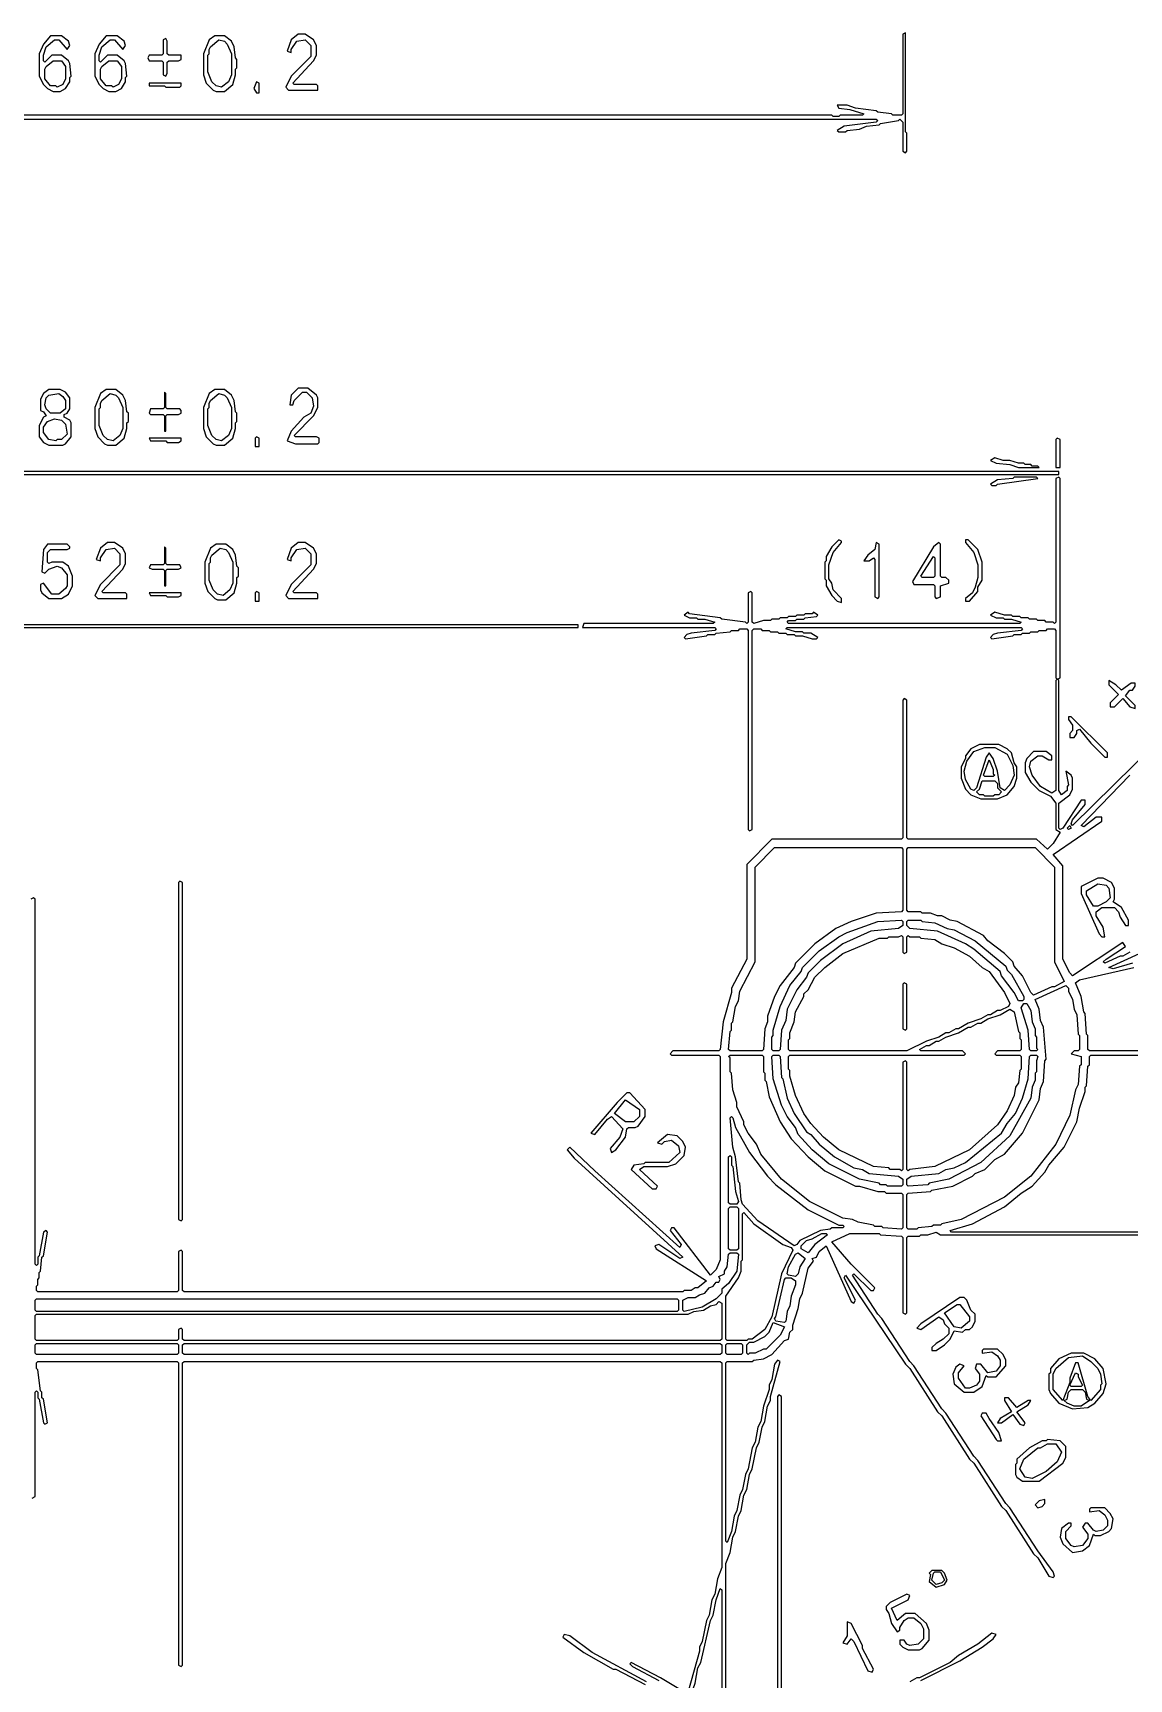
# Model space of a CAD drawing. Header units: millimetres. Extents: x 0 to 421, y 0 to 297.
# Drawn here: x 183.4 to 233.3, y 66.1 to 141.2 of the extents above; entities that cross this region are included whole.
import ezdxf

# ---------------------------------------------------------------- set-up
doc = ezdxf.new("R2010")
doc.units = ezdxf.units.MM
doc.layers.add('PDF_TRACE', color=7, linetype='Continuous')

msp = doc.modelspace()

# ---------------------------------------------------------------- linework, layer by layer
at = {"layer": 'PDF_TRACE'}
for points in [[(158.305, 137.224), (221.805, 137.224), (221.869, 137.16), (221.805, 137.097), (220.345, 136.906), (220.027, 136.716), (220.091, 136.652), (220.408, 136.652), (220.472, 136.716), (221.043, 136.779), (221.361, 136.906), (221.932, 136.97), (221.996, 137.033), (222.821, 137.16), (222.885, 137.224), (223.012, 137.097), (223.012, 135.763), (223.139, 135.7), (223.202, 135.763), (223.202, 136.589), (223.139, 136.652), (223.139, 141.161), (223.012, 141.097), (223.012, 137.478), (222.948, 137.414), (222.567, 137.414), (222.504, 137.478), (221.869, 137.541), (221.805, 137.605), (220.853, 137.732), (220.472, 137.859), (220.027, 137.859), (220.091, 137.732), (220.599, 137.668), (221.234, 137.478), (221.17, 137.414), (220.154, 137.414), (220.091, 137.351), (219.837, 137.351), (219.773, 137.414), (160.401, 137.414)], [(234.505, 108.712), (230.759, 105.029), (230.695, 105.093), (230.759, 105.283), (231.33, 105.982), (231.33, 106.172), (231.14, 106.172), (230.314, 104.902), (230.187, 104.839), (230.124, 104.902), (230.124, 106.045), (230.632, 106.426), (230.759, 106.68), (230.759, 107.188), (230.695, 107.315), (230.441, 107.506), (230.568, 106.871), (230.505, 106.807), (230.505, 106.617), (230.251, 106.426), (230.124, 106.617), (230.124, 111.633), (230.06, 111.697), (230.187, 111.76), (230.187, 120.841), (230.124, 120.904), (229.997, 120.841), (229.997, 114.3), (229.933, 114.237), (229.87, 114.3), (229.552, 114.3), (229.489, 114.364), (229.171, 114.364), (229.108, 114.427), (228.79, 114.427), (228.727, 114.491), (228.409, 114.491), (228.346, 114.554), (228.028, 114.554), (227.965, 114.618), (227.647, 114.618), (227.203, 114.745), (227.012, 114.618), (227.266, 114.491), (227.584, 114.491), (227.647, 114.427), (227.965, 114.427), (228.409, 114.3), (228.346, 114.237), (217.805, 114.237), (217.741, 114.3), (217.805, 114.364), (218.122, 114.364), (218.186, 114.427), (218.503, 114.427), (218.567, 114.491), (219.075, 114.554), (219.138, 114.618), (218.948, 114.745), (218.884, 114.681), (218.567, 114.681), (218.503, 114.618), (218.186, 114.618), (218.122, 114.554), (217.805, 114.554), (217.741, 114.491), (217.424, 114.491), (217.36, 114.427), (217.043, 114.427), (216.979, 114.364), (216.662, 114.364), (216.217, 114.237), (216.154, 114.3), (216.154, 115.634), (216.09, 115.697), (215.963, 115.634), (215.963, 114.3), (215.9, 114.237), (215.836, 114.3), (214.757, 114.427), (214.693, 114.491), (213.296, 114.681), (213.233, 114.745), (213.042, 114.618), (213.296, 114.491), (213.614, 114.491), (213.677, 114.427), (213.995, 114.427), (214.439, 114.3), (214.376, 114.237), (208.47, 114.237), (208.407, 114.046), (214.439, 114.046), (214.503, 113.983), (214.439, 113.919), (213.36, 113.792), (213.169, 113.729), (213.042, 113.602), (213.106, 113.538), (214.058, 113.665), (214.122, 113.729), (214.439, 113.729), (214.503, 113.792), (215.138, 113.856), (215.201, 113.919), (215.519, 113.919), (215.582, 113.983), (215.9, 113.983), (215.963, 113.919), (215.963, 104.839), (216.027, 104.775), (216.154, 104.839), (216.154, 113.919), (216.217, 113.983), (216.535, 113.983), (216.598, 113.919), (216.916, 113.919), (216.979, 113.856), (217.297, 113.856), (217.36, 113.792), (217.678, 113.792), (217.741, 113.729), (218.059, 113.729), (218.122, 113.665), (218.44, 113.665), (218.884, 113.538), (219.075, 113.538), (219.138, 113.602), (218.821, 113.792), (218.503, 113.792), (218.44, 113.856), (218.122, 113.856), (217.678, 113.983), (217.741, 114.046), (228.409, 114.046), (228.473, 113.983), (228.409, 113.919), (227.33, 113.792), (227.139, 113.729), (227.012, 113.602), (227.076, 113.538), (228.028, 113.665), (228.092, 113.729), (228.409, 113.729), (228.473, 113.792), (228.79, 113.792), (228.854, 113.856), (229.171, 113.856), (229.235, 113.919), (229.552, 113.919), (229.616, 113.983), (229.933, 113.983), (229.997, 113.919), (229.997, 111.76), (230.06, 111.697), (229.997, 111.633), (229.997, 106.617), (229.806, 106.49), (229.298, 106.807), (228.917, 107.315), (228.79, 107.696), (228.854, 107.95), (229.171, 108.204), (229.362, 108.204), (229.679, 108.014), (229.806, 108.014), (229.806, 108.204), (229.552, 108.395), (228.981, 108.395), (228.663, 108.077), (228.6, 107.887), (228.6, 107.442), (228.854, 106.998), (229.235, 106.617), (229.743, 106.363), (229.997, 106.045), (229.997, 104.839), (230.187, 104.712), (229.87, 104.204), (229.616, 103.95), (229.108, 104.394), (223.266, 104.394), (223.202, 104.458), (223.202, 110.744), (223.075, 110.808), (223.012, 110.744), (223.012, 104.458), (222.948, 104.394), (217.043, 104.394), (215.9, 103.251), (215.9, 98.933), (215.201, 97.6), (215.201, 97.409), (214.82, 96.076), (214.693, 94.806), (214.63, 94.742), (212.534, 94.742), (212.407, 94.615), (212.471, 94.552), (214.63, 94.552), (214.693, 94.488), (214.693, 85.217), (214.503, 84.773), (214.249, 84.519), (212.598, 86.678), (212.471, 86.678), (212.407, 86.551), (212.915, 85.916), (212.852, 85.789), (208.978, 89.281), (207.835, 90.361), (207.708, 90.234), (208.026, 89.853), (212.979, 85.344), (212.852, 85.281), (211.899, 85.916), (211.709, 85.852), (211.772, 85.725), (214.058, 84.265), (213.677, 83.947), (213.55, 83.947), (213.36, 83.82), (213.042, 83.82), (212.979, 83.757), (190.246, 83.757), (190.182, 83.82), (190.182, 85.598), (190.119, 85.662), (189.992, 85.598), (189.992, 83.82), (189.928, 83.757), (183.578, 83.757), (183.515, 83.82), (183.515, 84.011), (183.578, 84.074), (183.578, 84.328), (183.642, 84.392), (183.642, 84.646), (183.705, 84.709), (183.769, 85.344), (183.832, 85.408), (184.023, 86.487), (183.959, 86.551), (183.832, 86.487), (183.642, 85.408), (183.578, 85.344), (183.578, 85.027), (183.515, 84.963), (183.451, 85.027), (183.451, 101.664), (183.388, 101.727), (183.261, 101.664)], [(233.362, 99.251), (233.045, 99.06), (232.918, 99.06), (232.219, 98.743), (232.156, 98.806), (232.283, 98.933), (233.172, 99.505), (233.045, 99.695), (230.759, 98.171), (230.632, 98.298), (230.314, 98.933), (230.314, 103.188), (229.87, 103.696), (232.092, 105.22), (232.092, 105.41), (231.838, 105.41), (231.267, 104.966), (231.14, 105.029), (233.362, 107.315)], [(233.489, 98.743), (232.6, 98.489), (232.41, 98.552), (234.505, 99.505)], [(241.046, 94.742), (231.521, 94.742), (231.457, 94.806), (231.457, 95.441), (231.394, 95.504), (231.33, 96.457), (231.267, 96.52), (231.14, 97.219), (230.886, 97.854), (231.076, 97.981), (233.553, 98.552)], [(214.947, 65.088), (214.947, 71.374), (215.138, 71.882), (215.265, 72.581), (215.392, 72.835), (215.519, 73.533), (215.646, 73.787), (215.773, 74.486), (215.9, 74.74), (216.027, 75.438), (216.154, 75.692), (216.344, 76.645), (216.471, 76.899), (216.598, 77.597), (216.725, 77.851), (216.852, 78.55), (216.979, 78.804), (216.979, 78.994), (217.424, 80.582), (217.297, 80.645), (217.17, 80.455), (217.043, 79.756), (216.916, 79.502), (216.916, 79.312), (216.662, 78.55), (216.535, 77.851), (216.408, 77.597), (216.281, 76.899), (216.154, 76.645), (215.963, 75.692), (215.836, 75.438), (215.709, 74.74), (215.582, 74.486), (215.455, 73.787), (215.328, 73.533), (215.201, 72.835), (215.011, 72.327), (214.947, 72.39), (214.947, 80.518), (215.011, 80.582), (216.154, 80.582), (216.217, 80.645), (216.662, 80.709), (217.043, 80.899), (217.614, 81.534), (217.805, 81.598), (217.868, 81.915), (217.995, 82.042), (217.995, 82.233), (218.249, 82.995), (218.313, 83.439), (218.44, 83.693), (218.694, 84.836), (218.948, 85.154), (218.884, 85.281), (219.075, 85.344), (219.202, 85.598), (219.519, 85.852), (220.662, 83.312), (220.789, 83.249), (220.853, 83.376), (220.345, 84.392), (220.408, 84.519), (223.139, 80.455), (223.329, 80.264), (224.599, 78.296), (224.79, 78.105), (226.06, 76.137), (226.25, 75.946), (227.52, 73.978), (227.711, 73.787), (228.981, 71.819), (229.171, 71.628), (229.679, 70.803), (229.87, 70.739), (229.933, 70.803), (229.87, 70.993), (229.171, 71.946), (227.901, 73.914), (227.711, 74.105), (226.441, 76.073), (226.25, 76.264), (224.98, 78.232), (224.79, 78.423), (223.52, 80.391), (223.329, 80.582), (222.059, 82.55), (221.869, 82.741), (220.726, 84.519), (220.789, 84.582), (221.551, 83.82), (221.678, 83.82), (221.742, 83.947), (220.662, 85.027), (219.773, 86.043), (220.599, 86.424), (221.932, 86.424), (221.996, 86.36), (222.948, 86.297), (223.012, 86.233), (223.012, 82.804), (223.139, 82.741), (223.202, 82.804), (223.202, 86.233), (223.266, 86.297), (223.774, 86.297), (223.837, 86.36), (224.155, 86.36), (224.536, 86.487), (224.726, 86.36), (241.109, 86.36)], [(183.324, 74.359), (183.451, 74.422), (183.451, 79.185), (183.515, 79.248), (183.578, 79.185), (183.578, 78.931), (183.642, 78.867), (183.832, 77.788), (183.896, 77.724), (184.023, 77.788), (183.832, 78.867), (183.769, 78.931), (183.769, 79.185), (183.705, 79.248), (183.578, 80.201), (183.515, 80.264), (183.515, 80.518), (183.578, 80.582), (189.928, 80.582), (189.992, 80.518), (189.992, 66.739), (190.119, 66.675), (190.182, 66.739), (190.182, 80.518), (190.246, 80.582), (214.693, 80.582), (214.757, 80.518), (214.757, 71.184), (214.566, 70.676), (214.439, 69.977), (214.312, 69.723), (214.185, 69.025), (214.058, 68.771), (213.868, 67.818), (213.741, 67.564), (213.741, 67.374), (213.233, 65.532)], [(217.487, 64.961), (217.487, 78.994), (217.36, 79.058), (217.297, 78.994), (217.297, 64.897)], [(211.328, 65.977), (208.851, 67.31), (207.835, 68.072), (207.581, 68.136), (207.518, 68.009), (208.47, 67.31), (209.804, 66.548), (209.931, 66.548), (211.264, 65.85)], [(223.837, 66.04), (225.615, 66.929), (226.631, 67.564), (227.139, 67.945), (227.266, 68.136), (227.076, 68.199), (226.441, 67.691), (225.552, 67.183), (225.171, 66.866), (223.774, 66.167), (223.647, 66.167), (223.329, 65.977)], [(213.106, 65.469), (211.963, 66.167), (210.629, 66.866), (210.566, 66.802), (210.693, 66.675), (211.899, 66.04)]]:
    msp.add_lwpolyline(points, dxfattribs=at)
for points in [[(184.15, 141.034), (183.832, 140.653), (183.642, 140.208), (183.642, 139.192), (183.832, 138.811), (184.023, 138.621), (184.277, 138.494), (184.594, 138.494), (184.848, 138.621), (185.039, 138.938), (185.039, 139.129), (185.102, 139.192), (185.039, 139.764), (184.975, 139.891), (184.658, 140.145), (184.213, 140.145), (183.896, 139.827), (183.832, 139.891), (183.832, 140.145), (183.959, 140.526), (184.34, 140.843), (184.531, 140.843), (184.912, 140.399), (185.039, 140.589), (184.975, 140.78), (184.658, 141.034)], [(186.69, 141.034), (186.372, 140.653), (186.182, 140.208), (186.182, 139.192), (186.372, 138.811), (186.563, 138.621), (186.817, 138.494), (187.134, 138.494), (187.388, 138.621), (187.579, 138.938), (187.579, 139.129), (187.642, 139.192), (187.579, 139.764), (187.515, 139.891), (187.198, 140.145), (186.753, 140.145), (186.436, 139.827), (186.372, 139.891), (186.372, 140.145), (186.499, 140.526), (186.88, 140.843), (187.071, 140.843), (187.452, 140.399), (187.579, 140.589), (187.515, 140.78), (187.198, 141.034)], [(189.293, 140.843), (189.293, 140.208), (189.23, 140.145), (188.658, 140.145), (188.595, 140.018), (188.658, 139.891), (189.23, 139.891), (189.293, 139.827), (189.293, 139.256), (189.42, 139.192), (189.484, 139.319), (189.484, 139.827), (189.547, 139.891), (189.992, 139.891), (190.119, 139.954), (190.119, 140.145), (189.547, 140.145), (189.484, 140.208), (189.484, 140.78), (189.42, 140.907)], [(191.643, 141.034), (191.389, 140.843), (191.135, 140.208), (191.135, 139.256), (191.262, 138.875), (191.579, 138.557), (191.706, 138.494), (192.087, 138.494), (192.468, 138.811), (192.595, 139.256), (192.595, 139.51), (192.659, 139.573), (192.659, 139.954), (192.595, 140.018), (192.532, 140.526), (192.405, 140.78), (192.087, 141.034)], [(191.833, 140.843), (192.087, 140.78), (192.214, 140.653), (192.405, 140.208), (192.405, 139.256), (192.278, 138.938), (191.96, 138.684), (191.706, 138.748), (191.516, 138.938), (191.325, 139.383), (191.325, 140.145), (191.389, 140.208), (191.389, 140.399), (191.452, 140.526)], [(195.453, 141.097), (195.135, 140.843), (194.945, 140.335), (195.135, 140.272), (195.135, 140.399), (195.389, 140.78), (195.77, 140.843), (196.024, 140.589), (196.024, 140.081), (195.135, 139.192), (194.881, 138.684), (195.008, 138.557), (196.342, 138.557), (196.342, 138.748), (196.278, 138.811), (195.262, 138.811), (195.199, 138.875), (196.151, 139.891), (196.278, 140.145), (196.278, 140.589), (196.151, 140.843), (195.77, 141.097)], [(184.277, 139.891), (184.658, 139.891), (184.848, 139.637), (184.848, 139.065), (184.721, 138.811), (184.467, 138.684), (184.404, 138.748), (184.15, 138.748), (183.896, 139.065), (183.896, 139.51), (183.959, 139.637)], [(186.817, 139.891), (187.198, 139.891), (187.388, 139.637), (187.388, 139.065), (187.261, 138.811), (187.007, 138.684), (186.944, 138.748), (186.69, 138.748), (186.436, 139.065), (186.436, 139.51), (186.499, 139.637)], [(188.658, 138.875), (188.658, 138.748), (189.357, 138.748), (189.42, 138.684), (190.055, 138.684), (190.119, 138.748), (190.119, 138.875)], [(193.548, 138.938), (193.421, 138.621), (193.548, 138.43), (193.675, 138.43), (193.675, 138.875)], [(184.086, 124.905), (183.832, 124.714), (183.705, 124.46), (183.705, 123.952), (183.832, 123.889), (183.959, 123.698), (183.832, 123.635), (183.642, 123.254), (183.642, 122.746), (183.832, 122.492), (184.086, 122.365), (184.721, 122.365), (184.848, 122.428), (185.102, 122.746), (185.102, 123.381), (185.039, 123.508), (184.785, 123.635), (184.785, 123.762), (184.912, 123.825), (185.039, 124.016), (185.039, 124.524), (184.848, 124.778), (184.594, 124.905)], [(183.959, 124.524), (184.086, 124.651), (184.531, 124.714), (184.721, 124.587), (184.848, 124.397), (184.848, 124.016), (184.594, 123.825), (184.15, 123.825), (183.959, 124.016), (183.896, 124.206)], [(186.69, 124.905), (186.436, 124.714), (186.182, 124.079), (186.182, 123.127), (186.309, 122.746), (186.626, 122.428), (186.753, 122.365), (187.134, 122.365), (187.515, 122.682), (187.642, 123.127), (187.642, 123.381), (187.706, 123.444), (187.706, 123.825), (187.642, 123.889), (187.579, 124.397), (187.452, 124.651), (187.134, 124.905)], [(186.88, 124.714), (187.134, 124.651), (187.261, 124.524), (187.452, 124.079), (187.452, 123.127), (187.325, 122.809), (187.007, 122.555), (186.753, 122.619), (186.563, 122.809), (186.372, 123.254), (186.372, 124.016), (186.436, 124.079), (186.436, 124.27), (186.499, 124.397)], [(189.357, 124.778), (189.357, 124.079), (189.293, 124.016), (188.722, 124.016), (188.658, 123.825), (188.722, 123.762), (189.293, 123.762), (189.357, 123.698), (189.357, 123), (189.42, 123), (189.42, 123.698), (189.484, 123.762), (189.992, 123.762), (190.119, 123.825), (190.119, 123.952), (190.055, 124.016), (189.484, 124.016), (189.42, 124.079), (189.42, 124.714)], [(191.643, 124.905), (191.389, 124.714), (191.135, 124.079), (191.135, 123.127), (191.262, 122.746), (191.579, 122.428), (191.706, 122.365), (192.087, 122.365), (192.468, 122.682), (192.595, 123.127), (192.595, 123.381), (192.659, 123.444), (192.659, 123.825), (192.595, 123.889), (192.532, 124.397), (192.405, 124.651), (192.087, 124.905)], [(191.833, 124.714), (192.087, 124.651), (192.214, 124.524), (192.405, 124.079), (192.405, 123.127), (192.278, 122.809), (191.96, 122.555), (191.706, 122.619), (191.516, 122.809), (191.325, 123.254), (191.325, 124.016), (191.389, 124.079), (191.389, 124.27), (191.452, 124.397)], [(195.453, 124.968), (195.135, 124.651), (195.072, 124.206), (195.199, 124.206), (195.262, 124.397), (195.643, 124.778), (195.834, 124.778), (196.088, 124.524), (196.151, 124.143), (196.024, 123.825), (195.707, 123.635), (195.135, 123), (194.945, 122.555), (195.326, 122.428), (196.342, 122.428), (196.405, 122.492), (196.405, 122.682), (196.278, 122.746), (195.326, 122.746), (195.262, 122.809), (196.151, 123.698), (196.342, 124.079), (196.342, 124.524), (196.278, 124.651), (195.897, 124.968)], [(184.023, 123.444), (184.34, 123.571), (184.658, 123.508), (184.848, 123.317), (184.912, 122.873), (184.658, 122.619), (184.467, 122.619), (184.404, 122.555), (184.086, 122.619), (183.832, 122.936), (183.832, 123.19)], [(188.658, 122.682), (188.722, 122.555), (189.42, 122.555), (189.484, 122.492), (189.992, 122.492), (190.119, 122.555), (190.119, 122.682)], [(193.548, 122.746), (193.484, 122.682), (193.484, 122.301), (193.675, 122.301), (193.675, 122.682)], [(230.06, 122.682), (229.997, 122.619), (229.997, 121.349), (230.187, 121.349), (230.187, 122.619)], [(227.012, 121.666), (227.266, 121.539), (227.901, 121.476), (228.282, 121.349), (229.235, 121.349), (229.171, 121.412), (228.917, 121.412), (228.854, 121.476), (228.6, 121.476), (228.536, 121.539), (228.282, 121.539), (227.901, 121.666), (227.584, 121.666), (227.203, 121.793)], [(149.987, 121.158), (149.987, 121.031), (230.124, 121.031), (230.124, 121.158)], [(229.171, 120.841), (229.108, 120.904), (228.092, 120.904), (228.028, 120.841), (227.33, 120.777), (227.012, 120.587), (227.076, 120.523), (227.266, 120.523), (227.33, 120.587)], [(184.023, 117.856), (183.832, 117.602), (183.769, 116.586), (183.896, 116.523), (184.086, 116.713), (184.467, 116.84), (184.658, 116.777), (184.912, 116.459), (184.912, 115.951), (184.848, 115.824), (184.531, 115.57), (184.213, 115.57), (183.832, 116.078), (183.705, 116.015), (183.705, 115.761), (183.769, 115.634), (184.086, 115.38), (184.658, 115.38), (184.975, 115.57), (185.166, 115.951), (185.166, 116.396), (184.975, 116.84), (184.721, 117.031), (184.213, 117.031), (184.086, 116.967), (184.023, 117.031), (184.023, 117.475), (184.15, 117.602), (184.912, 117.602), (185.039, 117.666), (185.039, 117.729), (184.912, 117.856)], [(186.753, 117.92), (186.436, 117.666), (186.245, 117.158), (186.436, 117.094), (186.436, 117.221), (186.69, 117.602), (187.071, 117.666), (187.325, 117.412), (187.325, 116.904), (186.436, 116.015), (186.182, 115.507), (186.309, 115.38), (187.642, 115.38), (187.642, 115.57), (187.579, 115.634), (186.563, 115.634), (186.499, 115.697), (187.452, 116.713), (187.579, 116.967), (187.579, 117.412), (187.452, 117.666), (187.071, 117.92)], [(191.706, 117.856), (191.452, 117.666), (191.198, 117.031), (191.198, 116.078), (191.325, 115.697), (191.643, 115.38), (191.77, 115.316), (192.151, 115.316), (192.532, 115.634), (192.659, 116.078), (192.659, 116.332), (192.722, 116.396), (192.722, 116.777), (192.659, 116.84), (192.595, 117.348), (192.468, 117.602), (192.151, 117.856)], [(195.453, 117.92), (195.135, 117.666), (194.945, 117.158), (195.135, 117.094), (195.135, 117.221), (195.389, 117.602), (195.77, 117.666), (196.024, 117.412), (196.024, 116.904), (195.135, 116.015), (194.881, 115.507), (195.008, 115.38), (196.342, 115.38), (196.342, 115.57), (196.278, 115.634), (195.262, 115.634), (195.199, 115.697), (196.151, 116.713), (196.278, 116.967), (196.278, 117.412), (196.151, 117.666), (195.77, 117.92)], [(220.091, 118.047), (219.773, 117.729), (219.519, 117.285), (219.519, 117.094), (219.456, 117.031), (219.456, 116.269), (219.519, 116.205), (219.519, 115.951), (219.773, 115.507), (220.027, 115.253), (220.218, 115.189), (220.218, 115.38), (219.837, 115.761), (219.773, 116.078), (219.646, 116.269), (219.646, 116.904), (219.837, 117.475), (220.218, 117.92), (220.218, 117.983)], [(221.805, 117.92), (221.742, 117.602), (221.424, 117.348), (221.234, 117.094), (221.488, 117.094), (221.678, 117.221), (221.742, 117.158), (221.742, 115.443), (221.869, 115.38), (221.932, 115.443), (221.932, 117.856)], [(224.663, 117.92), (224.409, 117.729), (223.456, 116.142), (223.52, 116.015), (224.409, 116.015), (224.472, 115.951), (224.472, 115.443), (224.536, 115.38), (224.726, 115.443), (224.726, 115.951), (225.107, 116.078), (225.107, 116.205), (224.98, 116.332), (224.79, 116.332), (224.726, 116.396), (224.726, 117.856)], [(225.869, 118.047), (225.869, 117.92), (226.25, 117.475), (226.441, 116.904), (226.441, 116.332), (226.314, 115.888), (226.187, 115.634), (225.869, 115.38), (225.869, 115.253), (226.06, 115.253), (226.441, 115.697), (226.441, 115.888), (226.631, 116.205), (226.631, 117.031), (226.441, 117.602), (225.996, 118.047)], [(189.357, 117.729), (189.357, 116.967), (189.293, 116.904), (188.722, 116.904), (188.658, 116.777), (188.785, 116.713), (189.293, 116.713), (189.357, 116.65), (189.357, 115.951), (189.42, 115.951), (189.42, 116.65), (189.484, 116.713), (189.992, 116.713), (190.119, 116.777), (190.055, 116.904), (189.484, 116.904), (189.42, 116.967), (189.42, 117.666)], [(191.897, 117.666), (192.151, 117.602), (192.278, 117.475), (192.468, 117.031), (192.468, 116.078), (192.341, 115.761), (192.024, 115.507), (191.77, 115.57), (191.579, 115.761), (191.389, 116.205), (191.389, 116.967), (191.452, 117.031), (191.452, 117.221), (191.516, 117.348)], [(224.409, 117.285), (224.472, 117.221), (224.472, 116.396), (224.409, 116.332), (223.901, 116.332), (223.837, 116.396)], [(188.658, 115.634), (188.722, 115.507), (189.42, 115.507), (189.484, 115.443), (189.992, 115.443), (190.119, 115.507), (190.119, 115.634)], [(193.548, 115.697), (193.484, 115.634), (193.484, 115.253), (193.675, 115.253), (193.675, 115.634)], [(174.942, 114.173), (174.942, 114.046), (208.216, 114.046), (208.216, 114.173)], [(232.41, 111.633), (232.41, 111.443), (232.854, 110.998), (232.473, 110.617), (232.473, 110.427), (232.664, 110.427), (233.045, 110.808), (233.362, 110.427), (233.616, 110.363), (233.616, 110.49), (233.172, 110.935), (233.362, 111.189), (233.489, 111.189), (233.616, 111.379), (233.616, 111.506), (233.426, 111.506), (232.981, 111.189), (232.727, 111.443)], [(230.568, 109.982), (230.568, 109.855), (230.759, 109.601), (230.759, 109.347), (230.632, 109.22), (230.632, 109.03), (230.822, 109.03), (230.949, 109.22), (230.949, 109.347), (231.076, 109.411), (231.584, 108.776), (232.219, 108.141), (232.346, 108.141), (232.346, 108.331), (230.695, 109.982)], [(226.123, 108.522), (225.869, 108.204), (225.869, 108.077), (225.679, 107.696), (225.679, 107.188), (225.869, 106.68), (226.123, 106.426), (226.568, 106.236), (227.33, 106.236), (227.774, 106.426), (228.092, 106.807), (228.219, 107.188), (228.219, 107.696), (228.092, 107.887), (227.965, 108.331), (227.774, 108.522), (227.393, 108.712), (226.504, 108.712)], [(226.25, 108.395), (226.758, 108.585), (227.203, 108.585), (227.774, 108.268), (228.028, 107.76), (228.092, 107.315), (227.901, 106.871), (227.647, 106.617), (227.457, 106.744), (227.33, 107.506), (227.139, 108.077), (226.949, 108.331), (226.822, 108.141), (226.377, 106.744), (226.25, 106.617), (226.123, 106.68), (225.869, 107.125), (225.806, 107.506), (225.933, 107.95)], [(226.949, 108.014), (227.139, 107.569), (227.139, 107.379), (227.203, 107.315), (227.139, 107.252), (226.758, 107.252), (226.695, 107.315)], [(226.377, 106.553), (226.504, 106.68), (226.631, 107.061), (227.203, 107.061), (227.33, 106.934), (227.33, 106.744), (227.52, 106.553), (227.393, 106.426), (227.203, 106.426), (227.139, 106.363), (226.758, 106.363), (226.695, 106.426), (226.504, 106.426)], [(230.632, 105.029), (230.695, 104.902), (230.568, 104.839), (230.505, 104.902)], [(222.948, 104.013), (223.012, 103.95), (223.012, 101.156), (222.948, 101.092), (221.805, 101.029), (220.662, 100.648), (219.964, 100.33), (219.011, 99.632), (218.122, 98.743), (218.059, 98.552), (217.424, 97.727), (217.17, 97.219), (216.852, 96.33), (216.852, 96.076), (216.725, 95.758), (216.662, 94.806), (216.598, 94.742), (215.138, 94.742), (215.074, 94.806), (215.138, 95.631), (215.201, 95.695), (215.201, 96.012), (215.265, 96.076), (215.392, 96.774), (215.519, 97.028), (215.582, 97.473), (216.281, 98.806), (216.281, 103.124), (217.17, 104.013)], [(223.202, 103.95), (223.266, 104.013), (229.044, 104.013), (229.933, 103.124), (229.933, 98.806), (230.378, 97.917), (229.933, 97.663), (229.806, 97.663), (228.981, 97.282), (228.854, 97.409), (228.473, 98.171), (228.092, 98.616), (228.028, 98.806), (227.647, 99.187), (226.885, 99.759), (226.695, 100.013), (225.488, 100.648), (225.171, 100.711), (224.79, 100.902), (224.599, 100.902), (224.282, 101.029), (223.901, 101.029), (223.837, 101.092), (223.266, 101.092), (223.202, 101.156)], [(190.055, 102.489), (189.992, 102.426), (189.992, 87.059), (190.119, 86.995), (190.182, 87.059), (190.182, 102.426)], [(231.902, 102.616), (231.14, 102.235), (231.14, 101.918), (231.965, 100.076), (232.092, 99.949), (232.219, 99.949), (232.156, 100.394), (231.838, 100.902), (231.838, 101.092), (232.092, 101.283), (232.664, 101.283), (232.854, 101.092), (232.918, 100.838), (233.172, 100.457), (233.299, 100.457), (233.299, 100.711), (232.981, 101.283), (232.6, 101.537), (232.664, 101.664), (232.664, 102.172), (232.537, 102.426), (232.156, 102.616)], [(232.283, 102.299), (232.41, 102.172), (232.473, 101.727), (232.283, 101.537), (231.902, 101.346), (231.711, 101.346), (231.394, 101.854), (231.394, 102.045), (231.902, 102.362)], [(222.948, 100.711), (223.012, 100.648), (223.012, 100.457), (222.821, 100.33), (221.551, 100.203), (220.281, 99.632), (219.265, 98.87), (218.694, 98.298), (218.63, 98.108), (218.186, 97.536), (217.741, 96.647), (217.678, 96.139), (217.487, 95.695), (217.424, 94.806), (217.36, 94.742), (217.106, 94.742), (217.043, 94.806), (217.043, 95.377), (217.106, 95.441), (217.106, 95.695), (217.424, 96.774), (217.868, 97.727), (218.376, 98.362), (218.44, 98.552), (219.202, 99.314), (220.091, 99.949), (220.472, 100.14), (221.869, 100.648)], [(223.202, 100.648), (223.266, 100.711), (223.837, 100.711), (223.901, 100.648), (224.472, 100.584), (225.044, 100.33), (225.361, 100.267), (226.314, 99.759), (227.711, 98.616), (227.774, 98.425), (227.965, 98.235), (228.536, 97.219), (228.536, 97.092), (228.473, 97.028), (228.282, 97.028), (228.092, 97.409), (227.52, 98.171), (227.457, 98.362), (226.25, 99.378), (225.869, 99.632), (224.599, 100.203), (223.329, 100.33), (223.202, 100.457)], [(227.901, 96.901), (227.838, 96.774), (227.457, 96.584), (227.33, 96.584), (227.012, 96.393), (226.885, 96.393), (226.568, 96.203), (225.996, 96.012), (225.552, 95.758), (225.425, 95.758), (225.107, 95.568), (224.98, 95.568), (224.663, 95.377), (224.091, 95.187), (223.202, 94.742), (217.868, 94.742), (217.805, 94.806), (217.805, 95.25), (217.868, 95.314), (217.868, 95.568), (218.059, 96.076), (218.122, 96.52), (218.503, 97.219), (218.503, 97.346), (218.694, 97.536), (219.011, 98.108), (219.456, 98.552), (220.281, 99.187), (221.932, 99.886), (222.313, 99.886), (222.377, 99.949), (222.821, 99.949), (222.948, 100.013), (223.012, 99.949), (223.012, 99.251), (223.075, 99.187), (223.202, 99.251), (223.202, 99.949), (223.266, 100.013), (223.329, 99.949), (223.774, 99.949), (223.837, 99.886), (224.472, 99.822), (224.79, 99.632), (225.361, 99.441), (226.06, 99.06), (226.631, 98.552), (226.949, 98.362), (227.647, 97.409)], [(223.075, 97.854), (223.012, 97.79), (223.012, 95.758), (223.139, 95.695), (223.202, 95.758), (223.202, 97.79)], [(230.441, 97.727), (230.568, 97.6), (230.568, 97.473), (230.759, 97.092), (230.822, 96.647), (230.949, 96.393), (231.013, 95.504), (231.076, 95.441), (231.076, 94.806), (231.013, 94.742), (230.822, 94.742), (230.695, 94.615), (231.14, 94.488), (231.14, 94.107), (231.076, 94.044), (231.013, 93.218), (230.886, 92.964), (230.632, 91.821), (229.997, 90.488), (228.854, 89.027), (227.647, 88.075), (225.679, 87.059), (224.79, 86.868), (224.726, 86.805), (224.409, 86.805), (224.345, 86.741), (223.71, 86.678), (223.647, 86.614), (223.266, 86.614), (223.202, 86.678), (223.202, 88.202), (223.266, 88.265), (224.282, 88.329), (224.345, 88.392), (225.298, 88.583), (226.187, 89.027), (226.314, 89.154), (226.758, 89.345), (227.203, 89.789), (227.647, 90.043), (228.473, 90.996), (229.235, 92.52), (229.298, 93.028), (229.425, 93.345), (229.489, 94.298), (229.552, 94.361), (229.425, 95.822), (229.298, 96.139), (229.235, 96.647), (229.044, 97.092)], [(228.536, 96.901), (228.663, 96.901), (228.854, 96.584), (228.917, 96.076), (229.044, 95.758), (229.044, 95.441), (229.108, 95.377), (229.108, 94.869), (229.171, 94.806), (229.108, 94.742), (228.854, 94.742), (228.79, 94.806), (228.727, 95.695), (228.409, 96.711)], [(228.092, 96.52), (228.282, 95.631), (228.346, 95.568), (228.346, 95.314), (228.409, 95.25), (228.409, 94.806), (228.346, 94.742), (227.33, 94.742), (227.203, 94.615), (227.266, 94.552), (228.346, 94.552), (228.409, 94.488), (228.409, 93.917), (228.346, 93.853), (228.282, 93.282), (228.155, 93.091), (228.092, 92.71), (227.774, 92.012), (227.33, 91.377), (226.06, 90.234), (224.472, 89.472), (223.329, 89.345), (223.266, 89.281), (223.202, 89.345), (223.202, 94.234), (223.139, 94.298), (223.012, 94.234), (223.012, 89.345), (222.948, 89.281), (222.885, 89.345), (222.44, 89.345), (222.377, 89.408), (221.678, 89.472), (220.091, 90.234), (219.392, 90.805), (218.821, 91.44), (218.503, 91.885), (218.122, 92.71), (217.868, 93.599), (217.868, 93.853), (217.805, 93.917), (217.805, 94.488), (217.868, 94.552), (225.806, 94.552), (225.869, 94.615), (225.742, 94.742), (223.837, 94.742), (223.774, 94.806), (224.091, 94.996), (224.218, 94.996), (224.536, 95.187), (224.663, 95.187), (224.98, 95.377), (225.552, 95.568), (225.996, 95.822), (226.123, 95.822), (226.441, 96.012), (226.568, 96.012), (226.885, 96.203), (227.457, 96.393), (227.901, 96.647)], [(215.074, 94.488), (215.138, 94.552), (216.598, 94.552), (216.662, 94.488), (216.662, 93.79), (216.725, 93.726), (216.725, 93.409), (216.789, 93.345), (216.916, 92.647), (217.424, 91.504), (217.932, 90.742), (218.694, 89.916), (219.456, 89.281), (220.853, 88.583), (221.043, 88.583), (221.869, 88.329), (222.186, 88.329), (222.25, 88.265), (222.948, 88.265), (223.012, 88.202), (223.012, 86.678), (222.948, 86.614), (222.123, 86.678), (222.059, 86.741), (221.742, 86.741), (221.678, 86.805), (220.98, 86.932), (220.726, 87.059), (220.281, 87.122), (218.757, 87.884), (217.487, 88.9), (216.535, 90.043), (216.344, 90.488), (215.963, 90.996), (215.773, 91.377), (215.773, 91.504), (215.455, 92.202), (215.455, 92.393), (215.265, 92.964), (215.201, 93.726), (215.138, 93.79), (215.138, 94.425)], [(217.043, 94.488), (217.106, 94.552), (217.36, 94.552), (217.424, 94.488), (217.487, 93.536), (217.551, 93.472), (217.741, 92.583), (218.059, 91.885), (218.63, 91.059), (218.821, 90.932), (219.202, 90.488), (219.9, 89.916), (220.789, 89.408), (221.17, 89.345), (221.488, 89.154), (222.821, 89.027), (223.012, 88.9), (223.012, 88.646), (222.948, 88.583), (222.313, 88.583), (222.25, 88.646), (221.996, 88.646), (221.932, 88.71), (221.043, 88.9), (219.646, 89.599), (218.884, 90.234), (218.249, 90.932), (218.122, 91.25), (217.741, 91.758), (217.487, 92.266), (217.106, 93.472)], [(229.108, 94.552), (229.171, 94.488), (229.108, 94.298), (229.108, 93.79), (229.044, 93.726), (229.044, 93.409), (228.917, 93.091), (228.854, 92.583), (227.901, 90.869), (226.568, 89.662), (225.107, 88.9), (224.218, 88.71), (224.155, 88.646), (223.266, 88.583), (223.202, 88.646), (223.202, 88.9), (223.393, 89.027), (224.663, 89.154), (224.98, 89.345), (225.361, 89.408), (225.869, 89.662), (227.52, 90.996), (227.774, 91.44), (228.155, 91.885), (228.473, 92.583), (228.727, 93.472), (228.79, 94.488), (228.854, 94.552)], [(225.171, 86.551), (226.187, 86.868), (227.647, 87.63), (228.409, 88.265), (228.917, 88.583), (229.489, 89.218), (229.679, 89.535), (230.378, 90.361), (230.949, 91.504), (231.076, 92.139), (231.33, 92.901), (231.33, 93.091), (231.394, 93.155), (231.457, 94.044), (231.521, 94.107), (231.521, 94.488), (231.584, 94.552), (241.109, 94.552), (241.173, 94.488), (241.173, 86.551), (241.109, 86.487), (225.234, 86.487)], [(210.566, 92.837), (210.439, 92.837), (209.994, 92.393), (208.788, 90.996), (208.978, 90.932), (209.55, 91.631), (209.74, 91.758), (210.248, 91.186), (210.121, 90.805), (209.677, 90.297), (209.74, 90.107), (209.931, 90.234), (210.375, 90.805), (210.439, 91.186), (210.502, 91.25), (210.82, 91.25), (210.947, 91.313), (211.264, 91.758), (211.264, 92.075)], [(210.375, 92.52), (211.01, 92.075), (211.01, 91.758), (210.756, 91.504), (210.375, 91.504), (209.867, 91.885)], [(215.138, 91.694), (215.201, 91.758), (215.265, 91.694), (215.392, 91.25), (216.027, 90.107), (216.852, 89.027), (217.233, 88.646), (218.694, 87.503), (220.091, 86.805), (220.281, 86.805), (220.345, 86.741), (220.281, 86.678), (219.773, 86.678), (219.71, 86.614), (219.265, 86.551), (218.313, 86.106), (218.186, 85.916), (218.059, 85.852), (216.408, 86.995), (215.709, 87.757), (215.646, 87.948), (215.582, 88.71), (215.519, 88.773), (215.392, 89.916), (215.265, 90.361)], [(212.725, 90.869), (212.28, 90.932), (211.836, 90.551), (212.026, 90.488), (212.153, 90.615), (212.471, 90.678), (212.788, 90.424), (212.852, 90.107), (212.344, 89.662), (211.264, 89.662), (211.201, 89.599), (210.756, 89.535), (210.629, 89.345), (211.582, 88.456), (211.772, 88.456), (211.836, 88.583), (211.01, 89.345), (211.201, 89.472), (212.28, 89.472), (212.661, 89.599), (213.042, 89.98), (213.106, 90.361), (212.979, 90.615)], [(215.138, 89.98), (215.201, 89.916), (215.201, 89.535), (215.265, 89.472), (215.392, 88.329), (215.519, 87.884), (215.455, 87.757), (215.138, 87.757), (215.074, 87.821), (215.074, 89.916)], [(215.773, 87.376), (216.217, 86.868), (217.551, 85.916), (217.932, 85.789), (217.995, 85.662), (217.487, 84.582), (217.043, 82.614), (216.725, 82.042), (216.154, 81.598), (215.963, 81.598), (215.9, 81.534), (215.011, 81.534), (214.947, 81.598), (214.947, 83.566), (215.519, 84.392), (215.646, 84.709), (215.646, 85.154), (215.709, 85.217), (215.709, 87.313)], [(215.138, 87.63), (215.455, 87.63), (215.519, 87.567), (215.519, 85.725), (215.455, 85.662), (215.138, 85.662), (215.074, 85.725), (215.074, 87.567)], [(219.583, 86.36), (219.011, 85.916), (218.694, 85.535), (218.376, 85.725), (218.376, 85.852), (218.63, 86.106), (218.884, 86.17), (219.329, 86.424), (219.519, 86.424)], [(215.455, 85.535), (215.519, 85.471), (215.455, 84.709), (215.074, 84.138), (214.757, 83.884), (214.757, 83.693), (214.503, 83.439), (213.868, 83.058), (213.042, 82.868), (212.979, 82.931), (212.979, 83.376), (213.233, 83.503), (213.55, 83.503), (213.741, 83.63), (213.995, 83.693), (214.185, 83.947), (214.376, 84.011), (214.503, 84.201), (214.63, 84.201), (214.693, 84.328), (214.63, 84.455), (214.884, 84.582), (214.884, 84.709), (215.011, 84.9), (215.074, 85.471), (215.138, 85.535)], [(218.249, 85.535), (218.567, 85.281), (218.313, 84.9), (218.249, 84.582), (218.122, 84.455), (217.805, 84.519), (217.741, 84.582), (217.805, 84.9), (218.122, 85.471)], [(217.932, 84.392), (218.122, 84.265), (218.122, 84.074), (217.932, 83.566), (217.868, 83.122), (217.741, 82.868), (217.678, 82.423), (217.614, 82.36), (217.233, 82.423), (217.17, 82.55), (217.233, 82.614), (217.614, 84.328), (217.678, 84.392)], [(183.451, 83.376), (183.515, 83.439), (212.725, 83.439), (212.788, 83.376), (212.788, 82.931), (212.725, 82.868), (183.515, 82.868), (183.451, 82.931)], [(225.806, 83.503), (225.615, 83.503), (223.837, 82.296), (223.647, 82.106), (223.837, 82.042), (224.663, 82.614), (224.853, 82.487), (224.917, 82.296), (225.107, 82.106), (225.107, 81.852), (224.853, 81.598), (224.536, 81.407), (224.345, 81.217), (224.345, 81.09), (224.536, 81.09), (224.917, 81.344), (225.171, 81.598), (225.361, 81.979), (225.742, 81.915), (225.869, 82.042), (226.06, 82.042), (226.187, 82.169), (226.314, 82.423), (226.314, 82.741), (226.123, 82.931), (225.933, 83.376)], [(214.757, 83.249), (214.757, 81.598), (214.693, 81.534), (190.246, 81.534), (190.182, 81.598), (190.182, 82.042), (190.119, 82.106), (189.992, 82.042), (189.992, 81.598), (189.928, 81.534), (183.515, 81.534), (183.451, 81.598), (183.451, 82.677), (183.515, 82.741), (213.233, 82.741), (213.487, 82.868), (213.931, 82.931), (214.249, 83.122), (214.503, 83.185), (214.63, 83.312)], [(225.488, 83.185), (225.615, 83.185), (226.06, 82.614), (226.06, 82.423), (225.679, 82.106), (225.361, 82.169), (224.917, 82.804)], [(217.614, 82.169), (217.424, 81.788), (216.789, 81.153), (216.662, 81.153), (216.281, 80.963), (216.027, 80.963), (215.963, 80.899), (215.9, 80.963), (215.9, 81.344), (216.027, 81.471), (216.217, 81.471), (216.725, 81.725), (216.916, 81.915), (217.106, 82.36)], [(183.451, 81.344), (183.515, 81.407), (189.928, 81.407), (189.992, 81.344), (189.992, 80.963), (189.928, 80.899), (183.515, 80.899), (183.451, 80.963)], [(190.182, 81.344), (190.246, 81.407), (214.693, 81.407), (214.757, 81.344), (214.757, 80.963), (214.693, 80.899), (190.246, 80.899), (190.182, 80.963)], [(214.947, 81.344), (215.011, 81.407), (215.646, 81.407), (215.709, 81.344), (215.709, 80.963), (215.646, 80.899), (215.011, 80.899), (214.947, 80.963)], [(227.33, 81.153), (226.695, 81.153), (226.631, 81.09), (226.631, 80.963), (227.076, 81.026), (227.33, 80.836), (227.457, 80.645), (227.457, 80.391), (227.266, 80.137), (226.885, 80.074), (226.568, 80.455), (226.377, 80.455), (226.314, 80.264), (226.504, 80.01), (226.504, 79.693), (226.377, 79.502), (226.06, 79.375), (225.869, 79.375), (225.552, 79.82), (225.552, 80.074), (225.806, 80.391), (225.615, 80.455), (225.425, 80.328), (225.298, 80.01), (225.361, 79.566), (225.806, 79.185), (226.25, 79.185), (226.631, 79.439), (226.822, 79.947), (226.885, 79.883), (227.266, 79.883), (227.711, 80.391), (227.711, 80.645), (227.584, 80.899)], [(230.124, 80.709), (229.743, 80.264), (229.743, 80.074), (229.679, 80.01), (229.679, 79.312), (229.743, 79.121), (230.124, 78.677), (230.759, 78.423), (231.457, 78.486), (231.775, 78.677), (232.156, 79.121), (232.283, 79.566), (232.156, 80.264), (231.775, 80.709), (231.267, 80.963), (230.695, 80.963)], [(230.568, 80.772), (231.203, 80.836), (231.584, 80.582), (231.902, 80.264), (232.029, 80.01), (232.092, 79.566), (232.029, 79.502), (232.029, 79.312), (231.584, 78.804), (231.457, 78.994), (231.013, 80.518), (230.886, 80.518), (230.632, 79.82), (230.632, 79.629), (230.314, 78.804), (229.87, 79.312), (229.87, 80.01), (229.997, 80.264)], [(230.886, 80.074), (231.013, 80.01), (231.013, 79.883), (231.203, 79.502), (231.14, 79.439), (230.695, 79.439), (230.632, 79.502)], [(227.647, 78.931), (227.647, 78.804), (227.965, 78.296), (227.457, 77.978), (227.33, 77.788), (227.52, 77.788), (228.028, 78.169), (228.346, 77.724), (228.536, 77.661), (228.6, 77.788), (228.219, 78.296), (228.727, 78.613), (228.854, 78.804), (228.727, 78.804), (228.219, 78.486), (227.838, 78.931)], [(230.378, 78.804), (230.505, 78.867), (230.568, 79.185), (230.695, 79.312), (231.203, 79.312), (231.33, 79.185), (231.394, 78.867), (231.521, 78.804), (231.14, 78.55), (230.822, 78.55), (230.505, 78.677)], [(226.631, 78.232), (226.568, 78.105), (227.266, 77.026), (227.33, 76.962), (227.52, 76.962), (227.393, 77.343), (226.949, 77.978), (226.822, 78.232)], [(230.441, 76.708), (230.187, 76.962), (229.616, 77.026), (229.552, 76.962), (229.362, 76.962), (228.79, 76.645), (228.219, 76.137), (228.219, 75.946), (228.155, 75.883), (228.155, 75.438), (228.219, 75.311), (228.473, 75.121), (229.235, 75.121), (230.314, 75.946), (230.441, 76.2)], [(229.997, 76.835), (230.251, 76.454), (230.06, 76.01), (229.552, 75.565), (228.917, 75.248), (228.6, 75.311), (228.346, 75.692), (228.536, 76.137), (229.171, 76.645), (229.298, 76.645), (229.616, 76.835)], [(229.489, 74.295), (229.235, 74.232), (229.044, 74.041), (229.171, 73.914), (229.362, 73.978), (229.489, 74.105)], [(232.219, 73.914), (231.584, 73.914), (231.521, 73.851), (231.521, 73.724), (231.965, 73.787), (232.219, 73.597), (232.346, 73.343), (232.346, 73.089), (232.156, 72.898), (231.838, 72.835), (231.711, 72.898), (231.457, 73.216), (231.33, 73.216), (231.203, 73.025), (231.457, 72.708), (231.457, 72.517), (231.203, 72.2), (230.822, 72.136), (230.695, 72.2), (230.441, 72.517), (230.441, 72.835), (230.695, 73.089), (230.695, 73.216), (230.568, 73.216), (230.251, 72.962), (230.187, 72.581), (230.314, 72.263), (230.759, 71.882), (231.203, 71.946), (231.521, 72.2), (231.711, 72.708), (231.775, 72.644), (232.029, 72.644), (232.41, 72.835), (232.537, 72.962), (232.6, 73.406), (232.473, 73.66)], [(224.218, 70.93), (224.282, 70.866), (224.218, 70.549), (224.536, 70.295), (224.917, 70.422), (225.044, 70.612), (224.917, 70.93), (224.79, 71.057), (224.345, 71.057)], [(224.409, 70.93), (224.472, 70.993), (224.726, 70.993), (224.917, 70.612), (224.79, 70.485), (224.536, 70.422), (224.345, 70.612)], [(214.693, 70.231), (214.757, 70.168), (214.757, 65.088), (214.693, 65.024), (214.63, 65.088), (213.487, 65.278), (213.36, 65.405), (213.55, 65.913), (213.677, 66.612), (213.804, 66.866), (214.249, 68.771), (214.376, 69.025), (214.503, 69.723)], [(223.202, 69.977), (222.44, 69.596), (222.25, 69.406), (222.25, 69.279), (222.377, 69.088), (222.504, 68.644), (222.758, 68.263), (222.885, 68.326), (222.885, 68.453), (223.075, 68.771), (223.266, 68.898), (223.52, 68.898), (223.837, 68.644), (223.964, 68.39), (223.964, 67.945), (223.71, 67.691), (223.329, 67.628), (223.202, 67.691), (223.075, 67.882), (222.885, 67.882), (222.885, 67.691), (223.012, 67.564), (223.266, 67.437), (223.774, 67.437), (223.901, 67.501), (224.218, 67.882), (224.218, 68.326), (224.091, 68.644), (223.583, 69.088), (223.139, 69.088), (222.758, 68.771), (222.504, 69.342), (223.266, 69.723), (223.329, 69.914)], [(220.472, 68.707), (220.472, 68.072), (220.281, 67.755), (220.472, 67.691), (220.662, 67.945), (220.789, 67.818), (221.424, 66.485), (221.615, 66.421), (221.678, 66.548), (221.17, 67.501), (221.17, 67.628), (220.662, 68.644)]]:
    msp.add_lwpolyline(points, close=True, dxfattribs=at)

doc.saveas('drawing.dxf')
